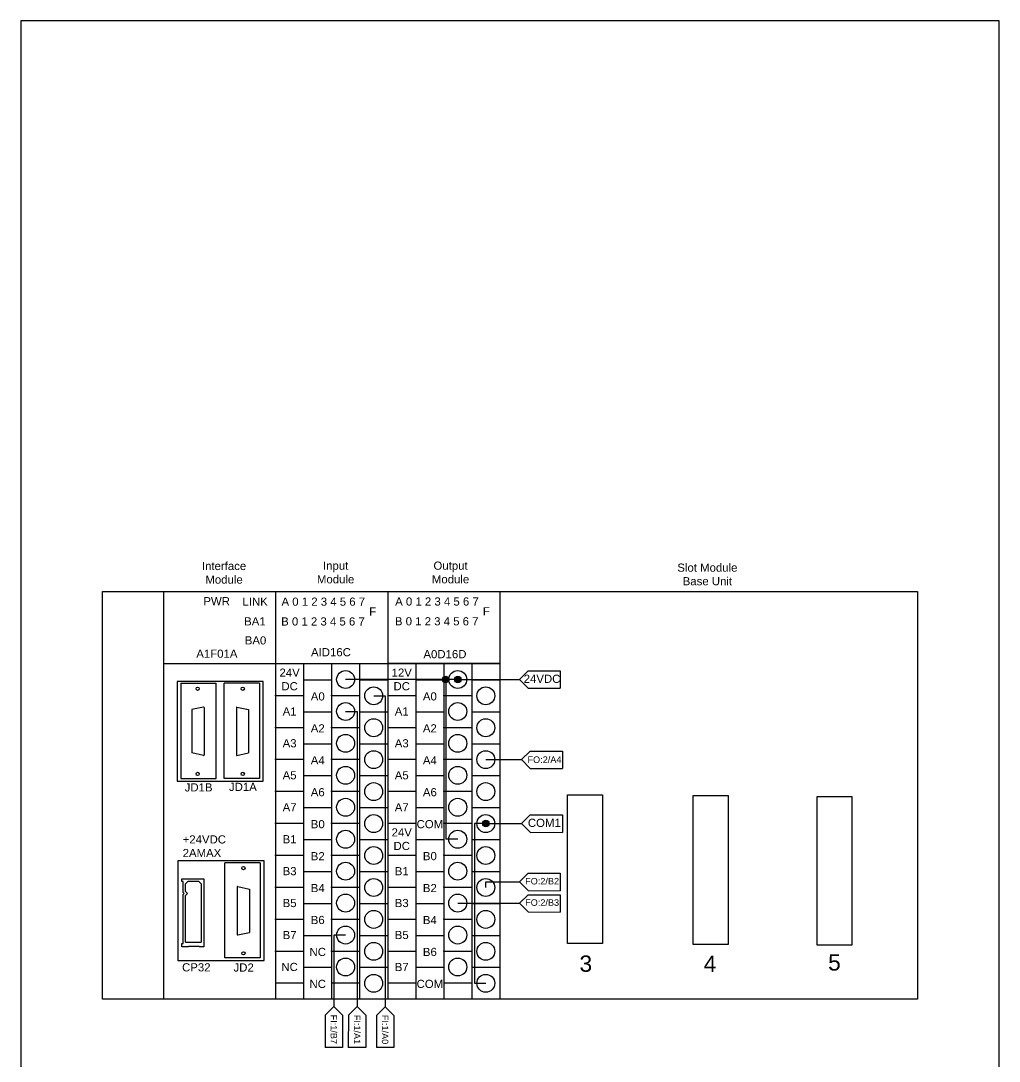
# Model space of a CAD drawing. Header units: inches. Extents: x 21.8 to 48.3, y 2.6 to 26.7.
# Drawn here: x 21.8 to 33.8, y 13.98 to 26.74 of the extents above; entities that cross this region are included whole.
import ezdxf

# ---------------------------------------------------------------- set-up
doc = ezdxf.new("R2010")
doc.units = ezdxf.units.IN
doc.header["$MEASUREMENT"] = 0
for name, color, linetype in [('+DCwiring', 10, 'Continuous'), ('-DCwiring', 18, 'Continuous'), ('TAGS', 7, 'Continuous')]:
    doc.layers.add(name, color=color, linetype=linetype)
doc.styles.get("Standard").update_dxf_attribs({"font": 'arial.ttf'})

msp = doc.modelspace()

# ---------------------------------------------------------------- hatches: boundary and pattern name
at = {"layer": '+DCwiring'}
h = msp.add_hatch(color=256, dxfattribs=at)
h.dxf.hatch_style = 1
h.paths.add_polyline_path([(26.984, 18.696), (26.984, 18.664), (27.008, 18.664), (27.046, 18.664, -0.025203), (27.047, 18.675, 0.524996)])
h.paths.add_polyline_path([(26.984, 18.696, 0.236108), (26.968, 18.664), (26.984, 18.664)])
h.paths.add_polyline_path([(26.984, 18.664), (26.968, 18.664, 0.025716), (26.969, 18.66), (26.984, 18.66)])
h.paths.add_polyline_path([(26.984, 18.66), (26.969, 18.66, 0.209122), (26.984, 18.632)])
h.paths.add_polyline_path([(27.008, 18.664), (26.984, 18.664), (26.984, 18.632, 0.162239), (27.008, 18.624)])
h.paths.add_polyline_path([(27.047, 18.653, -0.025203), (27.046, 18.664), (27.008, 18.664), (27.008, 18.624, 0.334285)])
h = msp.add_hatch(color=256, dxfattribs=at)
h.dxf.hatch_style = 1
h.paths.add_polyline_path([(27.047, 18.675, 0.025203), (27.046, 18.664), (27.048, 18.664, 0.070207)])
h.paths.add_polyline_path([(27.048, 18.664), (27.046, 18.664, 0.025203), (27.047, 18.653, 0.070207)])
h = msp.add_hatch(color=256, dxfattribs=at)
h.dxf.hatch_style = 1
h.paths.add_polyline_path([(27.116, 18.664), (27.156, 18.664), (27.196, 18.664, 1)])
h.paths.add_polyline_path([(27.196, 18.664), (27.156, 18.664), (27.116, 18.664, 1)])
at = {"layer": '-DCwiring'}
h = msp.add_hatch(color=256, dxfattribs=at)
h.dxf.hatch_style = 1
h.paths.add_polyline_path([(27.46, 16.897), (27.5, 16.897), (27.54, 16.897, 1)])
h.paths.add_polyline_path([(27.54, 16.897), (27.5, 16.897), (27.46, 16.897, 1)])

# ---------------------------------------------------------------- linework, layer by layer
at = {"layer": '+DCwiring'}
for p, q in [((27.008, 18.664), (25.781, 18.664)), ((27.156, 18.664), (27.008, 18.664)), ((27.008, 18.664), (27.008, 16.705)), ((27.156, 18.664), (27.912, 18.664)), ((26.125, 18.464), (26.266, 18.464)), ((26.266, 18.464), (26.266, 14.651)), ((25.781, 18.272), (25.922, 18.272)), ((25.922, 18.272), (25.922, 14.652)), ((27.5, 17.681), (27.94, 17.681)), ((27.156, 16.705), (27.008, 16.705)), ((27.5, 16.113), (27.5, 16.182)), ((27.5, 16.182), (27.912, 16.182)), ((27.156, 15.919), (27.912, 15.919)), ((25.781, 15.53), (25.636, 15.53)), ((25.636, 15.53), (25.636, 14.654))]:
    msp.add_line(p, q, dxfattribs=at)
for centre in [(27.008, 18.664), (27.156, 18.664)]:
    msp.add_circle(centre, 0.04, dxfattribs=at)
at = {"layer": '-DCwiring'}
for p, q in [((27.5, 16.897), (27.361, 16.897)), ((27.361, 16.897), (27.361, 14.938)), ((27.5, 16.897), (27.94, 16.897)), ((27.361, 14.938), (27.5, 14.938))]:
    msp.add_line(p, q, dxfattribs=at)
msp.add_circle((27.5, 16.897), 0.04, dxfattribs=at)
for p, q in [((33.797, 26.742), (21.797, 26.742)), ((21.797, 26.742), (21.797, 2.742)), ((33.797, 2.742), (33.797, 26.742)), ((22.797, 19.742), (32.797, 19.742)), ((22.797, 14.742), (22.797, 19.742)), ((22.797, 19.742), (23.547, 19.742)), ((23.547, 19.742), (24.922, 19.742)), ((23.547, 19.742), (23.547, 14.742)), ((24.922, 19.742), (26.297, 19.742)), ((24.922, 19.742), (24.922, 14.742)), ((26.297, 19.742), (27.672, 19.742)), ((26.297, 19.742), (26.297, 14.742)), ((27.672, 19.742), (27.672, 14.742)), ((32.797, 19.742), (32.797, 14.742)), ((23.547, 18.86), (27.672, 18.86)), ((25.266, 18.86), (25.266, 14.742)), ((25.266, 18.86), (25.266, 18.66)), ((25.609, 18.86), (25.609, 14.742)), ((25.609, 18.86), (26.297, 18.86)), ((25.953, 18.86), (25.953, 14.742)), ((25.953, 18.86), (25.953, 18.66)), ((27.672, 18.86), (26.297, 18.86)), ((26.297, 18.86), (26.984, 18.86)), ((26.641, 18.86), (26.641, 14.742)), ((26.641, 18.86), (26.641, 18.66)), ((26.984, 18.86), (26.984, 14.742)), ((27.328, 18.86), (27.328, 14.742)), ((27.328, 18.86), (27.328, 18.66)), ((23.714, 18.641), (23.714, 17.417)), ((24.771, 18.641), (23.714, 18.641)), ((24.771, 17.417), (24.771, 18.641)), ((25.266, 18.66), (25.609, 18.66)), ((25.953, 18.66), (26.297, 18.66)), ((26.641, 18.66), (26.984, 18.66)), ((27.328, 18.66), (27.672, 18.66)), ((23.76, 18.617), (23.76, 17.449)), ((23.76, 18.617), (24.195, 18.617)), ((24.195, 17.449), (24.195, 18.617)), ((24.29, 17.449), (24.29, 18.617)), ((24.725, 18.617), (24.29, 18.617)), ((24.725, 18.617), (24.725, 17.449)), ((24.922, 18.468), (25.266, 18.468)), ((25.609, 18.468), (25.953, 18.468)), ((26.297, 18.468), (26.641, 18.468)), ((26.984, 18.468), (27.328, 18.468)), ((24.037, 18.324), (23.894, 18.295)), ((23.894, 18.295), (23.894, 17.763)), ((24.044, 18.32), (24.044, 17.738)), ((24.441, 18.32), (24.441, 17.738)), ((24.448, 18.324), (24.591, 18.295)), ((24.591, 18.295), (24.591, 17.763)), ((25.266, 18.268), (25.609, 18.268)), ((25.953, 18.268), (26.297, 18.268)), ((26.641, 18.268), (26.984, 18.268)), ((27.328, 18.268), (27.672, 18.268)), ((24.922, 18.076), (25.266, 18.076)), ((25.609, 18.076), (25.953, 18.076)), ((26.297, 18.076), (26.641, 18.076)), ((26.984, 18.076), (27.328, 18.076)), ((25.266, 17.876), (25.609, 17.876)), ((25.953, 17.876), (26.297, 17.876)), ((26.641, 17.876), (26.984, 17.876)), ((27.328, 17.876), (27.672, 17.876)), ((24.037, 17.733), (23.894, 17.763)), ((24.448, 17.733), (24.591, 17.763)), ((24.922, 17.685), (25.266, 17.685)), ((25.609, 17.685), (25.953, 17.685)), ((26.297, 17.685), (26.641, 17.685)), ((26.984, 17.685), (27.328, 17.685)), ((25.266, 17.485), (25.609, 17.485)), ((25.953, 17.485), (26.297, 17.485)), ((26.641, 17.485), (26.984, 17.485)), ((27.328, 17.485), (27.672, 17.485)), ((23.714, 17.417), (24.771, 17.417)), ((23.76, 17.449), (24.195, 17.449)), ((24.725, 17.449), (24.29, 17.449)), ((24.922, 17.293), (25.266, 17.293)), ((25.609, 17.293), (25.953, 17.293)), ((26.297, 17.293), (26.641, 17.293)), ((26.984, 17.293), (27.328, 17.293)), ((25.266, 17.093), (25.609, 17.093)), ((25.953, 17.093), (26.297, 17.093)), ((26.641, 17.093), (26.984, 17.093)), ((27.328, 17.093), (27.672, 17.093)), ((24.922, 16.901), (25.266, 16.901)), ((25.609, 16.901), (25.953, 16.901)), ((26.297, 16.901), (26.641, 16.901)), ((26.984, 16.901), (27.328, 16.901)), ((25.266, 16.701), (25.609, 16.701)), ((25.953, 16.701), (26.297, 16.701)), ((26.641, 16.701), (26.984, 16.701)), ((27.328, 16.701), (27.672, 16.701)), ((24.922, 16.509), (25.266, 16.509)), ((25.609, 16.509), (25.953, 16.509)), ((26.297, 16.509), (26.641, 16.509)), ((26.984, 16.509), (27.328, 16.509)), ((23.723, 16.441), (23.723, 15.217)), ((24.78, 16.441), (23.723, 16.441)), ((24.299, 15.249), (24.299, 16.416)), ((24.734, 16.416), (24.299, 16.416)), ((24.734, 16.416), (24.734, 15.249)), ((24.78, 15.217), (24.78, 16.441)), ((23.771, 16.219), (24.041, 16.219)), ((23.771, 16.186), (23.771, 16.219)), ((24.041, 16.219), (24.041, 15.385)), ((25.266, 16.309), (25.609, 16.309)), ((25.953, 16.309), (26.297, 16.309)), ((26.641, 16.309), (26.984, 16.309)), ((27.328, 16.309), (27.672, 16.309)), ((23.787, 16.186), (23.771, 16.186)), ((23.787, 16.05), (23.787, 16.186)), ((23.85, 16.191), (23.817, 16.158)), ((23.817, 16.062), (23.817, 16.158)), ((23.85, 16.191), (23.976, 16.191)), ((23.976, 16.191), (24.011, 16.156)), ((24.011, 16.156), (24.011, 15.442)), ((24.45, 16.119), (24.45, 15.537)), ((24.457, 16.124), (24.6, 16.094)), ((24.6, 16.094), (24.6, 15.562)), ((24.922, 16.118), (25.266, 16.118)), ((25.609, 16.118), (25.953, 16.118)), ((26.297, 16.118), (26.641, 16.118)), ((26.984, 16.118), (27.328, 16.118)), ((23.799, 16.038), (23.787, 16.05)), ((23.787, 16.026), (23.799, 16.038)), ((23.787, 15.427), (23.787, 16.026)), ((23.841, 16.038), (23.817, 16.062)), ((23.817, 16.013), (23.841, 16.038)), ((23.817, 15.442), (23.817, 16.013)), ((25.266, 15.918), (25.609, 15.918)), ((25.953, 15.918), (26.297, 15.918)), ((26.641, 15.918), (26.984, 15.918)), ((27.328, 15.918), (27.672, 15.918)), ((24.922, 15.726), (25.266, 15.726)), ((25.609, 15.726), (25.953, 15.726)), ((26.297, 15.726), (26.641, 15.726)), ((26.984, 15.726), (27.328, 15.726)), ((23.817, 15.442), (24.011, 15.442)), ((24.457, 15.533), (24.6, 15.562)), ((25.266, 15.526), (25.609, 15.526)), ((25.953, 15.526), (26.297, 15.526)), ((26.641, 15.526), (26.984, 15.526)), ((27.328, 15.526), (27.672, 15.526)), ((23.771, 15.385), (23.771, 15.427)), ((23.771, 15.427), (23.787, 15.427)), ((23.854, 15.385), (23.771, 15.385)), ((23.983, 15.39), (23.854, 15.39)), ((23.854, 15.39), (23.854, 15.385)), ((23.983, 15.385), (23.983, 15.39)), ((24.041, 15.385), (23.983, 15.385)), ((24.922, 15.334), (25.266, 15.334)), ((25.609, 15.334), (25.953, 15.334)), ((26.297, 15.334), (26.641, 15.334)), ((26.984, 15.334), (27.328, 15.334)), ((23.723, 15.217), (24.78, 15.217)), ((24.734, 15.249), (24.299, 15.249)), ((25.266, 15.134), (25.609, 15.134)), ((25.953, 15.134), (26.297, 15.134)), ((26.641, 15.134), (26.984, 15.134)), ((27.328, 15.134), (27.672, 15.134)), ((24.922, 14.942), (25.266, 14.942)), ((25.609, 14.942), (25.953, 14.942)), ((26.297, 14.942), (26.641, 14.942)), ((26.984, 14.942), (27.328, 14.942)), ((32.797, 14.742), (22.797, 14.742))]:
    msp.add_line(p, q)
for points in [[(28.504, 17.25), (28.932, 17.25), (28.932, 15.426), (28.504, 15.426)], [(30.043, 17.24), (30.472, 17.24), (30.472, 15.416), (30.043, 15.416)], [(31.563, 17.23), (31.991, 17.23), (31.991, 15.405), (31.563, 15.405)]]:
    msp.add_lwpolyline(points, close=True)
for centre, radius in [((25.781, 18.664), 0.11), ((27.156, 18.664), 0.11), ((23.966, 18.551), 0.02), ((24.519, 18.551), 0.02), ((26.125, 18.464), 0.11), ((27.5, 18.464), 0.11), ((25.781, 18.272), 0.11), ((27.156, 18.272), 0.11), ((26.125, 18.072), 0.11), ((27.5, 18.072), 0.11), ((25.781, 17.881), 0.11), ((27.156, 17.881), 0.11), ((26.125, 17.681), 0.11), ((27.5, 17.681), 0.11), ((23.966, 17.506), 0.02), ((24.519, 17.506), 0.02), ((25.781, 17.489), 0.11), ((27.156, 17.489), 0.11), ((26.125, 17.289), 0.11), ((27.5, 17.289), 0.11), ((25.781, 17.097), 0.11), ((27.156, 17.097), 0.11), ((26.125, 16.897), 0.11), ((27.5, 16.897), 0.11), ((25.781, 16.705), 0.11), ((27.156, 16.705), 0.11), ((26.125, 16.505), 0.11), ((27.5, 16.505), 0.11), ((24.528, 16.351), 0.02), ((25.781, 16.313), 0.11), ((27.156, 16.313), 0.11), ((26.125, 16.113), 0.11), ((27.5, 16.113), 0.11), ((25.781, 15.922), 0.11), ((27.156, 15.922), 0.11), ((26.125, 15.722), 0.11), ((27.5, 15.722), 0.11), ((25.781, 15.53), 0.11), ((27.156, 15.53), 0.11), ((26.125, 15.33), 0.11), ((27.5, 15.33), 0.11), ((24.528, 15.306), 0.02), ((25.781, 15.138), 0.11), ((27.156, 15.138), 0.11), ((26.125, 14.938), 0.11), ((27.5, 14.938), 0.11)]:
    msp.add_circle(centre, radius)
for centre, start, end in [((24.039, 18.32), 0, 115.4709), ((24.446, 18.32), 64.5291, 180), ((24.039, 17.738), 244.5291, 0), ((24.446, 17.738), 180, 295.4709), ((24.455, 16.119), 64.5291, 180), ((24.455, 15.537), 180, 295.4709)]:
    msp.add_arc(centre, 0.005, start, end)
for p in [(24.922, 18.468), (25.609, 18.468), (26.984, 18.468), (25.609, 18.268), (26.297, 18.268), (24.922, 18.076), (25.609, 18.076), (26.984, 18.076), (25.609, 17.876), (26.297, 17.876), (24.922, 17.685), (25.609, 17.685), (26.984, 17.685), (25.609, 17.485), (26.297, 17.485), (24.922, 17.293), (25.609, 17.293), (26.984, 17.293), (25.609, 17.093), (26.297, 17.093), (24.922, 16.901), (25.609, 16.901), (26.984, 16.901), (25.609, 16.701), (26.297, 16.701), (24.922, 16.509), (25.609, 16.509), (26.984, 16.509), (25.609, 16.309), (26.297, 16.309), (24.922, 16.118), (25.609, 16.118), (26.984, 16.118), (25.609, 15.918), (26.297, 15.918), (24.922, 15.726), (25.609, 15.726), (26.984, 15.726), (25.609, 15.526), (26.297, 15.526), (24.922, 15.334), (25.609, 15.334), (26.984, 15.334), (25.609, 15.134), (26.297, 15.134)]:
    msp.add_point(p)
at = {"layer": 'TAGS'}
for p, q in [((27.912, 18.664), (28.018, 18.77)), ((28.018, 18.77), (28.414, 18.77)), ((28.414, 18.77), (28.414, 18.556)), ((27.912, 18.664), (28.018, 18.558)), ((28.018, 18.558), (28.414, 18.556)), ((27.94, 17.681), (28.046, 17.787)), ((28.046, 17.787), (28.442, 17.787)), ((28.442, 17.787), (28.442, 17.573)), ((27.94, 17.681), (28.046, 17.574)), ((28.046, 17.574), (28.442, 17.573)), ((27.94, 16.897), (28.046, 17.003)), ((28.046, 17.003), (28.442, 17.003)), ((28.442, 17.003), (28.442, 16.789)), ((27.94, 16.897), (28.046, 16.791)), ((28.046, 16.791), (28.442, 16.789)), ((27.912, 16.182), (28.018, 16.288)), ((28.018, 16.288), (28.414, 16.288)), ((28.414, 16.288), (28.414, 16.074)), ((27.912, 16.182), (28.018, 16.076)), ((27.912, 15.919), (28.018, 16.025)), ((28.018, 16.076), (28.414, 16.074)), ((28.018, 16.025), (28.414, 16.025)), ((28.414, 16.025), (28.414, 15.812)), ((27.912, 15.919), (28.018, 15.813)), ((28.018, 15.813), (28.414, 15.812)), ((25.53, 14.547), (25.528, 14.152)), ((25.636, 14.654), (25.53, 14.547)), ((25.636, 14.654), (25.742, 14.547)), ((25.742, 14.547), (25.742, 14.152)), ((25.922, 14.652), (25.816, 14.546)), ((25.922, 14.652), (26.028, 14.546)), ((26.266, 14.651), (26.16, 14.545)), ((26.266, 14.651), (26.372, 14.545)), ((25.816, 14.546), (25.814, 14.15)), ((26.028, 14.546), (26.028, 14.15)), ((26.16, 14.545), (26.158, 14.149)), ((26.372, 14.545), (26.372, 14.149)), ((25.742, 14.152), (25.528, 14.152)), ((26.028, 14.15), (25.814, 14.15)), ((26.372, 14.149), (26.158, 14.149))]:
    msp.add_line(p, q, dxfattribs=at)

# ---------------------------------------------------------------- texts
for s, width, insert, char_height, attachment_point in [('Interface\\PModule', 1.03258, (24.29, 19.972), 0.1, 5), ('Input\\PModule', 1.03258, (25.658, 19.976), 0.1, 5), ('Output\\PModule', 1.03258, (27.068, 19.976), 0.1, 5), ('Slot Module Base Unit', 1.03258, (30.218, 19.952), 0.1, 5), ('PWR', 0.2973, (24.199, 19.624), 0.1, 5), ('LINK', 0.2973, (24.671, 19.619), 0.1, 5), ('A 0 1 2 3 4 5 6 7', 1.375, (25.507, 19.618), 0.1, 5), ('A 0 1 2 3 4 5 6 7', 1.375, (26.901, 19.62), 0.1, 5), ('F', 1.375, (26.113, 19.498), 0.1, 5), ('F', 1.375, (27.507, 19.5), 0.1, 5), ('BA1', 0.2973, (24.668, 19.377), 0.1, 5), ('B 0 1 2 3 4 5 6 7', 1.375, (25.503, 19.375), 0.1, 5), ('B 0 1 2 3 4 5 6 7', 1.375, (26.898, 19.377), 0.1, 5), ('BA0', 0.2973, (24.676, 19.143), 0.1, 5), ('A1F01A', 0.2973, (24.202, 18.98), 0.1, 5), ('AID16C', 0.2973, (25.601, 18.998), 0.1, 5), ('A0D16D', 0.2973, (26.999, 18.974), 0.1, 5), ('24V\\PDC', 0.34375, (25.094, 18.664), 0.1, 5), ('12V\\P\\pxt2;DC', 0.34375, (26.469, 18.664), 0.1, 5), ('A0', 0.34375, (25.439, 18.456), 0.1, 5), ('A0', 0.34375, (26.814, 18.456), 0.1, 5), ('A1', 0.34375, (25.094, 18.272), 0.1, 5), ('A1', 0.34375, (26.469, 18.272), 0.1, 5), ('A2', 0.34375, (25.439, 18.065), 0.1, 5), ('A2', 0.34375, (26.814, 18.065), 0.1, 5), ('A3', 0.34375, (25.094, 17.881), 0.1, 5), ('A3', 0.34375, (26.469, 17.881), 0.1, 5), ('A4', 0.34375, (25.439, 17.673), 0.1, 5), ('A4', 0.34375, (26.814, 17.673), 0.1, 5), ('A5', 0.34375, (25.094, 17.489), 0.1, 5), ('A5', 0.34375, (26.469, 17.489), 0.1, 5), ('JD1B', 0.50141, (23.807, 17.391), 0.1, 1), ('JD1A', 0.50141, (24.35, 17.397), 0.1, 1), ('A6', 0.34375, (25.439, 17.281), 0.1, 5), ('A6', 0.34375, (26.814, 17.281), 0.1, 5), ('A7', 0.34375, (25.094, 17.097), 0.1, 5), ('A7', 0.34375, (26.469, 17.097), 0.1, 5), ('B0', 0.34375, (25.439, 16.889), 0.1, 5), ('COM', 0.34375, (26.814, 16.889), 0.1, 5), ('+24VDC\\P2AMAX', 0.59035, (23.782, 16.753), 0.1, 1), ('B1', 0.34375, (25.094, 16.705), 0.1, 5), ('24V\\PDC', 0.34375, (26.469, 16.705), 0.1, 5), ('B2', 0.34375, (25.439, 16.497), 0.1, 5), ('B0', 0.34375, (26.814, 16.497), 0.1, 5), ('B3', 0.34375, (25.094, 16.313), 0.1, 5), ('B1', 0.34375, (26.469, 16.313), 0.1, 5), ('B4', 0.34375, (25.439, 16.106), 0.1, 5), ('B2', 0.34375, (26.814, 16.106), 0.1, 5), ('B5', 0.34375, (25.094, 15.922), 0.1, 5), ('B3', 0.34375, (26.469, 15.922), 0.1, 5), ('B6', 0.34375, (25.439, 15.714), 0.1, 5), ('B4', 0.34375, (26.814, 15.714), 0.1, 5), ('B7', 0.34375, (25.094, 15.53), 0.1, 5), ('B5', 0.34375, (26.469, 15.53), 0.1, 5), ('NC', 0.34375, (25.439, 15.322), 0.1, 5), ('B6', 0.34375, (26.814, 15.322), 0.1, 5), ('CP32', 0.50141, (23.775, 15.184), 0.1, 1), ('NC', 0.34375, (25.094, 15.138), 0.1, 5), ('B7', 0.34375, (26.469, 15.138), 0.1, 5), ('3', 0.44848, (28.727, 15.178), 0.2, 5), ('4', 0.44848, (30.25, 15.177), 0.2, 5), ('5', 0.44848, (31.776, 15.193), 0.2, 5), ('JD2', 0.50141, (24.406, 15.182), 0.1, 1), ('NC', 0.34375, (25.439, 14.93), 0.1, 5), ('COM', 0.34375, (26.814, 14.93), 0.1, 5)]:
    msp.add_mtext_dynamic_manual_height_columns(s, width=width, gutter_width=1, heights=[0], dxfattribs=dict(insert=insert, char_height=char_height, attachment_point=attachment_point))
at = {"layer": 'TAGS', "attachment_point": 5}
for s, width, insert, char_height in [('24VDC', 0.57272, (28.19, 18.672), 0.1), ('FO:2/A4', 0.39544, (28.22, 17.68), 0.08), ('COM1', 0.57272, (28.218, 16.905), 0.1), ('FO:2/B2', 0.39544, (28.191, 16.19), 0.08), ('FO:2/B3', 0.39544, (28.191, 15.928), 0.08)]:
    msp.add_mtext_dynamic_manual_height_columns(s, width=width, gutter_width=1, heights=[0], dxfattribs=dict(at, insert=insert, char_height=char_height))
at = {"layer": 'TAGS', "char_height": 0.08, "attachment_point": 5, "rotation": 270}
for s, insert in [('FI:1/B7', (25.635, 14.374)), ('FI:1/A1', (25.921, 14.372)), ('FI:1/A0', (26.265, 14.371))]:
    msp.add_mtext_dynamic_manual_height_columns(s, width=0.39544, gutter_width=1, heights=[0], dxfattribs=dict(at, insert=insert))

doc.saveas('drawing.dxf')
